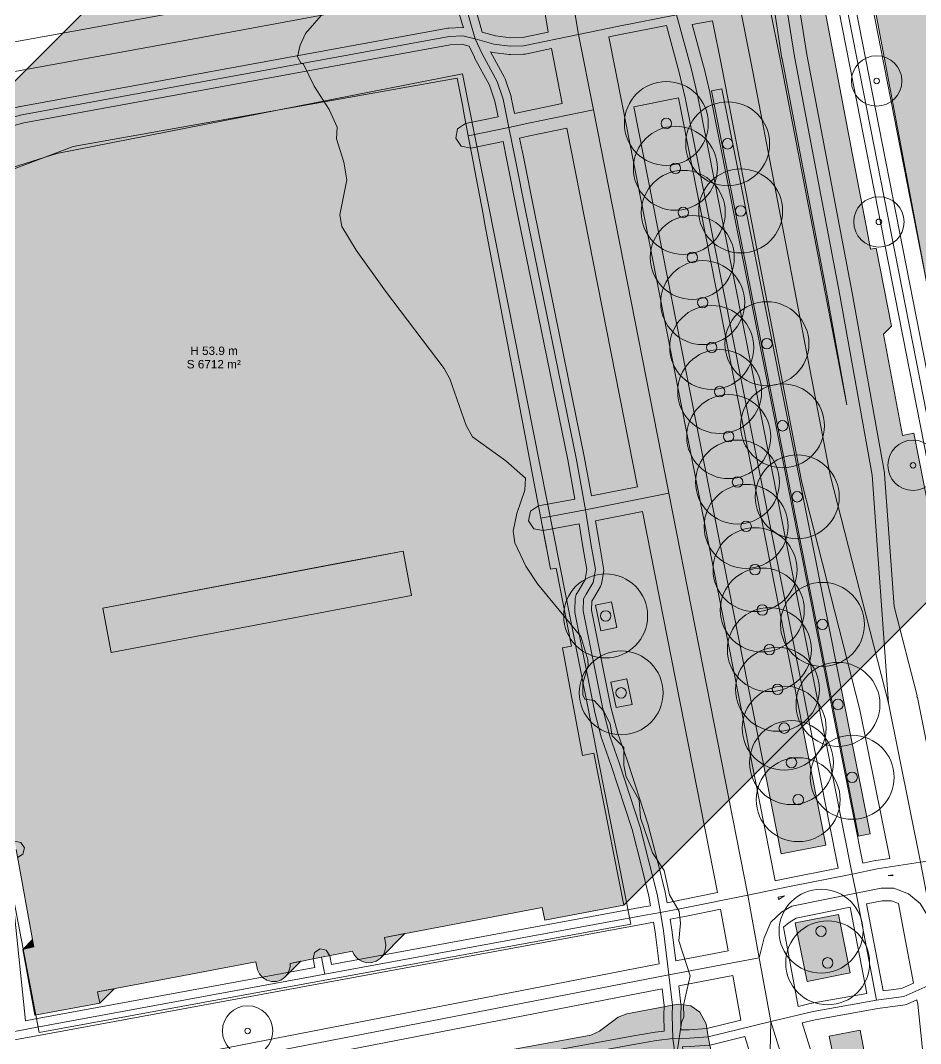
# Model space of a CAD drawing. Header units: metres. Extents: x -8 to 1190, y -11 to 1223.
# Drawn here: x 682.1 to 789.3, y 175.6 to 297.5 of the extents above; entities that cross this region are included whole.
import ezdxf

# ---------------------------------------------------------------- set-up
doc = ezdxf.new("R2010")
doc.units = ezdxf.units.M
doc.header["$MEASUREMENT"] = 0
for name, color, linetype, lineweight, true_color in [('TPX_BUILDING_AREAS_TEXT', 7, 'CONTINUOUS', 0, 0x000000), ('TPX_BUILDING_HEIGHTS_TEXT', 7, 'CONTINUOUS', 0, 0x000000), ('TPX_BUILDINGS', 7, 'CONTINUOUS', 0, 0x000000), ('TPX_BUILDINGS_HATCH', 7, 'CONTINUOUS', 0, 0xf0f0f0), ('TPX_BUILDINGS_SHADOWS_HATCH', 7, 'CONTINUOUS', 0, 0x000000), ('TPX_BUILDINGS_SHADOWS_OUTLINES', 7, 'CONTINUOUS', 0, 0x000000), ('TPX_CADASTRES', 7, 'CONTINUOUS', 0, 0x646464), ('TPX_CONTOUR_LINES_5M', 7, 'CONTINUOUS', 0, 0x969696), ('TPX_ROADS_AXES', 7, 'CONTINUOUS', 0, 0x323232), ('TPX_ROADS_CONTOURS', 7, 'CONTINUOUS', 0, 0x646464), ('TPX_VEGETATION_GREEN_SPACES', 7, 'CONTINUOUS', 0, 0x58ba48), ('TPX_VEGETATION_GREEN_SPACES_HATCH', 7, 'CONTINUOUS', 0, 0x58ba48), ('TPX_VEGETATION_TREES_INDIVIDUAL', 7, 'CONTINUOUS', 0, 0x136734)]:
    doc.layers.add(name, color=color, linetype=linetype, lineweight=lineweight, true_color=true_color)
doc.styles.add('TPX_TEXTE', font='arial.ttf')

# ---------------------------------------------------------------- blocks, each defined once
blk = doc.blocks.new('TREETR003_CR030')
at = {"layer": 'TPX_VEGETATION_TREES_INDIVIDUAL'}
for radius in [3, 0.3333333333333333]:
    blk.add_circle((0, 0, 0.0361), radius, dxfattribs=at)
blk = doc.blocks.new('TREETR006_CR050')
at = {"layer": 'TPX_VEGETATION_TREES_INDIVIDUAL'}
for radius in [5, 0.625]:
    blk.add_circle((0, 0, 0.0361), radius, dxfattribs=at)

msp = doc.modelspace()

# ---------------------------------------------------------------- hatches: boundary and pattern name
at = {"layer": 'TPX_BUILDINGS_HATCH'}
msp.add_hatch(color=256, dxfattribs=at).paths.add_polyline_path([(813.6813210956752, 304.1458897269331), (783.9263677112758, 298.58941027289256), (795.2579221241176, 238.35148092871532), (797.3013038150966, 238.74136397009715), (798.7905444614589, 230.78431936865672), (827.2415999881923, 236.10230204230174), (821.4219359867275, 267.0192637122236), (814.6766747944057, 302.91922136908397), (813.9348821155727, 302.7787851965986), (813.6813210956752, 304.1458897269331)])
h = msp.add_hatch(color=256, dxfattribs=at)
h.paths.add_polyline_path([(673.1102675907314, 276.6999201453291), (666.3559188358486, 275.2565731680952), (668.6238307468593, 263.5591969168745), (675.5273799411952, 228.00729700690135), (677.022623013705, 220.31634279852733), (676.2099847309291, 220.14770647650585), (678.0193891040981, 210.3214449561201), (679.3836574070156, 210.59716269141063), (681.5386104099452, 198.75806948309764), (683.655887555331, 187.15174147253856), (682.3345250599086, 186.84011313086376), (683.7575940601528, 179.01706358557567), (691.5040187351406, 180.452722994145), (691.2500390522182, 181.78520628577098), (700.6762704364955, 183.5825190222822), (710.0969132892787, 185.3670181906782), (710.3098544590175, 184.4276108420454), (710.5418633930385, 183.91847082739696), (710.8996800892055, 183.49653860693797), (711.4077729694545, 183.1675839102827), (711.9803237430751, 183.00342508917674), (712.5769919864833, 183.02907129889354), (713.0724153034389, 183.19194265967235), (713.5017909519374, 183.48883101111278), (713.848360966891, 183.88126417761669), (714.0795001499355, 184.361546961125), (714.1659478656948, 184.76167532568797), (714.1712741367519, 185.17719408636913), (717.9240874759853, 185.9126724875532), (721.6223754398525, 186.62378641730174), (721.7857665531337, 186.25956579810008), (722.0148534290493, 185.94536062842235), (722.3362340442836, 185.64141604071483), (722.7048701755702, 185.42916628485546), (723.3044614307582, 185.25987860327587), (723.9118575565517, 185.27654883032665), (724.445492696017, 185.45994040137157), (724.913079213351, 185.7773489630781), (725.2102660648525, 186.12361380225047), (725.4186181537807, 186.5179714835249), (725.5437211506069, 186.97324606543407), (725.5632323734462, 187.43813940649852), (725.4056109897792, 188.25250574713573), (744.2009629718959, 191.83375879889354), (744.5016717426479, 190.33968683844432), (753.9192952625453, 192.10051294928417), (750.3700751774013, 210.21597429877147), (749.0195483677089, 209.95499273901805), (746.6137799732387, 222.7475809729658), (747.7007245533168, 222.95790526038036), (745.8652514927089, 232.23718020087108), (745.1942910663784, 232.1249642050825), (744.785245846957, 234.2609095252119), (744.6785964481533, 234.82262941962108), (744.038700055331, 238.19294687872753), (743.2107715122402, 242.5430664694868), (742.1746844761074, 247.99482390051708), (737.3501901142299, 273.41583582526073), (737.1677417270839, 274.4084629691206), (736.1466359607875, 279.76018664008006), (736.014719914645, 280.46554228430614), (735.384662579745, 283.75762793188915), (734.8450326435268, 286.70280691748485), (734.7409533970058, 287.2536253607832), (734.0873136036098, 290.6091932929121), (688.3255576603115, 282.463184801396), (673.1102675907314, 276.6999201453291)])
h.paths.add_polyline_path([(691.8523044101894, 227.49610277777538), (727.6273650638759, 234.28786512976512), (728.6437596790493, 228.99256559973583), (692.8579473011196, 222.20977636938915), (691.8523044101894, 227.49610277777538)], flags=16)
at = {"layer": 'TPX_BUILDINGS_SHADOWS_HATCH'}
for points in [[(704.4689740650356, 313.36962935095653), (666.3559331409633, 275.25658747320995), (673.1102647297084, 276.69993063574657), (688.3255538456142, 282.46319529181346), (734.0873116962612, 290.60920282965526), (734.740962933749, 287.2536272681318), (734.8450412265956, 286.7028088248335), (735.3846721164882, 283.7576298392378), (736.0147294513881, 280.46554419165477), (736.1466454975307, 279.7601885474287), (737.1677512638271, 274.40846583014354), (737.3501986972988, 273.41583773260936), (742.1746940128505, 247.99482676154003), (743.210780095309, 242.54306933050975), (744.0387095920742, 238.19294878607616), (744.7852553837001, 234.26091143256053), (745.1942977420986, 232.12497660284862), (745.8652495853603, 232.23718973761424), (747.7007321827114, 222.95791479712352), (746.6137914173305, 222.74757334357128), (749.0195559971035, 209.95500513678417), (750.3700723163784, 210.21598478918895), (753.9193019382656, 192.10052248602733), (792.032349538058, 230.2135691321455), (788.4831304065883, 248.3290304816328), (787.1326035968959, 248.06804892187938), (784.8655957691371, 260.122777429875), (785.8137797825038, 261.0709614432417), (783.9783067218959, 270.3502354300581), (783.307345341891, 270.23802038794383), (782.898301076144, 272.37396570807323), (782.151755284518, 276.30600210791454), (781.3238257877529, 280.65612265234813), (780.2877397052944, 286.1078800833784), (775.4632443897426, 311.52889200812206), (775.2807969562709, 312.5215191519819), (774.2596911899745, 317.8732428229414), (774.127775143832, 318.57859846716747), (773.4977178089321, 321.8706841147505), (772.9580869190395, 324.8158631003462), (772.8540086261928, 325.3666815436445), (772.2003688327968, 328.7222485220991), (726.4386128894985, 320.5762409842573), (711.2233228199184, 314.8129763281904), (704.4689740650356, 313.36962935095653)], [(720.3741149418056, 232.9108519232832), (691.8523158542812, 227.49609514838085), (692.8579549305141, 222.20978781348094), (728.6437472812831, 228.99257418280467), (727.6273564808071, 234.28785368567333), (720.3741149418056, 232.9108519232832)], [(683.5000962726772, 188.00568720465526), (682.3345374576747, 186.8401274359785), (683.6558751575649, 187.1517500556074), (683.5000962726772, 188.00568720465526)], [(725.2102727405727, 186.12360712653026), (724.9131679050624, 185.77743765478954), (727.8549146167934, 188.7191843665205), (725.405622433871, 188.2524981177412), (725.5632419101894, 187.43814226752147), (725.54373068735, 186.97324606543407), (725.4186267368495, 186.51796862250194), (725.2102727405727, 186.12360712653026)], [(713.8483676426113, 183.8812584555708), (713.5019053928554, 183.48894735937938), (715.4384927265346, 185.42553469305858), (714.171283673495, 185.1771864569746), (714.1659574024379, 184.76167532568797), (714.0795096866786, 184.36154505377635), (713.8483676426113, 183.8812584555708)], [(693.2102460376918, 182.1589512503706), (691.25005049631, 181.78519865637645), (691.5040273182094, 180.45273253088817), (693.2102460376918, 182.1589512503706)]]:
    msp.add_hatch(color=256, dxfattribs=at).paths.add_polyline_path(points)
at = {"layer": 'TPX_VEGETATION_GREEN_SPACES_HATCH'}
for points in [[(765.6225776188076, 289.3472656882368), (764.3806695453823, 289.1003880179487), (781.8763246051967, 200.31670042639598), (783.2650651447475, 200.5982079184614), (765.6225776188076, 289.3472656882368)], [(760.4475755207241, 288.2533125556074), (755.1378154270351, 287.2196383154951), (772.6684722416103, 198.2140631354414), (777.9920348636806, 199.26249739294872), (760.4475755207241, 288.2533125556074)], [(752.4469727985561, 228.24294516211376), (750.5499629490077, 227.85307451849803), (751.1831254474819, 224.80337378149852), (753.0801362507045, 225.19324442511424), (752.4469727985561, 228.24294516211376)], [(754.2812118045986, 219.07845255499706), (752.3841990940273, 218.68858095770702), (753.0173625461757, 215.6388802207075), (754.914375256747, 216.02875086432323), (754.2812118045986, 219.07845255499706)], [(779.4884261600673, 191.01945635443553), (774.341286610812, 189.98961779242381), (775.7480496875942, 183.00274988776073), (780.8926228992641, 184.0434908545576), (779.4884261600673, 191.01945635443553)], [(632.283066701144, 147.7755181393586), (632.1030530445278, 146.42123671388254), (632.5457667820156, 144.79955168580636), (644.5056142322719, 120.11768408631906), (652.8164433948696, 103.42435332154855), (672.6837758533657, 63.13928290223703), (684.5753249637783, 39.03968592500314), (685.1615018360317, 37.61293574189767), (685.3207978717983, 36.71841307496652), (685.164902638644, 35.55393381929025), (685.0459813587368, 34.524755199905485), (685.2553615085781, 33.308332165237516), (686.1684102527797, 31.371798237320036), (687.5747384540737, 28.58498450135812), (689.3361234180629, 24.949815472122282), (690.4872779361904, 21.71157427644357), (691.3126067630947, 18.431015690322965), (691.8650845997036, 13.53262492036447), (691.4491300098598, 8.578453739639372), (691.0215882770717, 4.622684200759977), (690.8750857822597, 3.345347126480192), (690.9607810489833, 1.9961897931061685), (691.4072455875576, 1.088840206619352), (692.1887940876186, -2.7799978852272034e-07), (748.8889808170497, -2.7799978852272034e-07), (743.9227685444057, 25.073328693863004), (743.7574357502162, 25.920398434158415), (742.0488881580532, 34.73480292176828), (741.8398503772914, 35.767189701553434), (741.646682690829, 36.768797596450895), (738.9841660968959, 50.2488190731965), (736.344343136996, 63.59610434388742), (736.1306075565517, 64.68492003297433), (735.9117307178676, 65.7955367169343), (734.1932467930019, 74.46950789308175), (733.9820813648403, 75.54742213105783), (721.0613898746669, 140.9571063122712), (765.8447474949062, 149.89650507783517), (765.4935044758022, 151.6778504452668), (762.9212359897792, 164.59227724885568), (762.9843739978969, 165.71187086915597), (764.8585805408657, 171.09053583955392), (764.8422793857753, 172.14536448335275), (763.9701070301235, 176.42751570558175), (763.7350911609828, 177.97160406922922), (762.9913539402187, 179.37269564485177), (761.8974980823696, 180.1043402752839), (760.4990968219936, 180.33838816499338), (759.7439937107265, 180.21783514833078), (754.2959422580898, 179.18608542298898), (753.2604112140834, 178.7577416501008), (751.0409240238369, 177.10656519746408), (749.9937772266567, 176.61794539308175), (683.8806209079921, 164.51237746095285), (682.0982322208583, 164.1840807995759), (669.5077619068325, 161.89371462678537), (667.3287143222988, 161.49489088868722), (666.8994302265346, 161.41666479920968), (660.3482655994594, 159.5494658551179), (635.5515393726528, 151.11244555329904), (634.1281985752285, 150.24744292115793), (633.0601939670742, 149.19006605958566), (632.283066701144, 147.7755181393586)], [(782.0818242542446, 177.2124418891035), (778.3728026859462, 176.51027723914012), (779.4004821293056, 171.45928904181346), (781.2743577472866, 161.57917925482616), (783.3909749500453, 151.1809534705244), (786.0639819614589, 137.87601896887645), (798.661409329623, 73.21859308844432), (799.8501824848354, 68.47026392584667), (801.4590186588466, 63.291670290287584), (802.976799916476, 57.98803469305858), (805.0298957340419, 51.72896525030956), (806.7441300861537, 45.04475447302684), (808.8072223179042, 37.02742048865184), (815.9633340351284, 0.00453707342967391), (817.3220529071987, 0.26745459204539657), (809.9014625065029, 37.17042395239696), (805.3505811206996, 58.985169855412096), (789.729223202914, 138.54484316473827), (787.0408753864467, 152.13384291296825), (784.9302825443447, 162.5795187628828), (783.0117167942226, 172.3570303595625), (782.0818242542446, 177.2124418891035)]]:
    msp.add_hatch(color=256, dxfattribs=at).paths.add_polyline_path(points)

# ---------------------------------------------------------------- linework, layer by layer
at = {"layer": 'TPX_BUILDINGS', "elevation": 0.042100000000000005}
for points in [[(813.6813210956752, 304.1458897269331), (783.9263677112758, 298.58941027289256), (795.2579221241176, 238.35148092871532), (797.3013038150966, 238.74136397009715), (798.7905444614589, 230.78431936865672), (827.2415999881923, 236.10230204230174), (821.4219359867275, 267.0192637122236), (814.6766747944057, 302.91922136908397), (813.9348821155727, 302.7787851965986)], [(691.8523044101894, 227.49610277777538), (727.6273650638759, 234.28786512976512), (728.6437596790493, 228.99256559973583), (692.8579473011196, 222.20977636938915)]]:
    msp.add_lwpolyline(points, close=True, dxfattribs=at)
msp.add_lwpolyline([(681.5386104099452, 198.75806948309764), (683.655887555331, 187.15174147253856), (682.3345250599086, 186.84011313086376), (683.7575940601528, 179.01706358557567), (691.5040187351406, 180.452722994145), (691.2500390522182, 181.78520628577098), (700.6762704364955, 183.5825190222822), (710.0969132892787, 185.3670181906782), (710.3098544590175, 184.4276108420454), (710.5418633930385, 183.91847082739696), (710.8996800892055, 183.49653860693797), (711.4077729694545, 183.1675839102827), (711.9803237430751, 183.00342508917674), (712.5769919864833, 183.02907129889354), (713.0724153034389, 183.19194265967235), (713.5017909519374, 183.48883101111278), (713.848360966891, 183.88126417761669), (714.0795001499355, 184.361546961125), (714.1659478656948, 184.76167532568797), (714.1712741367519, 185.17719408636913), (717.9240874759853, 185.9126724875532), (721.6223754398525, 186.62378641730174), (721.7857665531337, 186.25956579810008), (722.0148534290493, 185.94536062842235), (722.3362340442836, 185.64141604071483), (722.7048701755702, 185.42916628485546), (723.3044614307582, 185.25987860327587), (723.9118575565517, 185.27654883032665), (724.445492696017, 185.45994040137157), (724.913079213351, 185.7773489630781), (725.2102660648525, 186.12361380225047), (725.4186181537807, 186.5179714835249), (725.5437211506069, 186.97324606543407), (725.5632323734462, 187.43813940649852), (725.4056109897792, 188.25250574713573), (744.2009629718959, 191.83375879889354), (744.5016717426479, 190.33968683844432), (753.9192952625453, 192.10051294928417), (750.3700751774013, 210.21597429877147), (749.0195483677089, 209.95499273901805), (746.6137799732387, 222.7475809729658), (747.7007245533168, 222.95790526038036), (745.8652514927089, 232.23718020087108), (745.1942910663784, 232.1249642050825), (744.785245846957, 234.2609095252119), (744.6785964481533, 234.82262941962108), (744.038700055331, 238.19294687872753), (743.2107715122402, 242.5430664694868), (742.1746844761074, 247.99482390051708), (737.3501901142299, 273.41583582526073), (737.1677417270839, 274.4084629691206), (736.1466359607875, 279.76018664008006), (736.014719914645, 280.46554228430614), (735.384662579745, 283.75762793188915), (734.8450326435268, 286.70280691748485), (734.7409533970058, 287.2536253607832), (734.0873136036098, 290.6091932929121), (688.3255576603115, 282.463184801396), (673.1102675907314, 276.6999201453291)], dxfattribs=at)
at = {"layer": 'TPX_BUILDINGS_SHADOWS_OUTLINES', "elevation": 0.0391}
for points in [[(704.4689740650356, 313.36962935095653), (666.3559331409633, 275.25658747320995)], [(673.1102647297084, 276.69993063574657), (688.3255538456142, 282.46319529181346), (734.0873116962612, 290.60920282965526), (734.740962933749, 287.2536272681318), (734.8450412265956, 286.7028088248335), (735.3846721164882, 283.7576298392378), (736.0147294513881, 280.46554419165477), (736.1466454975307, 279.7601885474287), (737.1677512638271, 274.40846583014354), (737.3501986972988, 273.41583773260936), (742.1746940128505, 247.99482676154003), (743.210780095309, 242.54306933050975), (744.0387095920742, 238.19294878607616), (744.7852553837001, 234.26091143256053), (745.1942977420986, 232.12497660284862), (745.8652495853603, 232.23718973761424), (747.7007321827114, 222.95791479712352), (746.6137914173305, 222.74757334357128), (749.0195559971035, 209.95500513678417), (750.3700723163784, 210.21598478918895), (753.9193019382656, 192.10052248602733), (792.032349538058, 230.2135691321455), (788.4831304065883, 248.3290304816328), (787.1326035968959, 248.06804892187938), (784.8655957691371, 260.122777429875), (785.8137797825038, 261.0709614432417), (783.9783067218959, 270.3502354300581), (783.307345341891, 270.23802038794383), (782.898301076144, 272.37396570807323), (782.151755284518, 276.30600210791454), (781.3238257877529, 280.65612265234813), (780.2877397052944, 286.1078800833784), (775.4632443897426, 311.52889200812206)]]:
    msp.add_lwpolyline(points, dxfattribs=at)
for points in [[(720.3741149418056, 232.9108519232832), (691.8523158542812, 227.49609514838085), (692.8579549305141, 222.20978781348094), (728.6437472812831, 228.99257418280467), (727.6273564808071, 234.28785368567333)], [(683.5000962726772, 188.00568720465526), (682.3345374576747, 186.8401274359785), (683.6558751575649, 187.1517500556074)], [(725.2102727405727, 186.12360712653026), (724.9131679050624, 185.77743765478954), (727.8549146167934, 188.7191843665205), (725.405622433871, 188.2524981177412), (725.5632419101894, 187.43814226752147), (725.54373068735, 186.97324606543407), (725.4186267368495, 186.51796862250194)], [(713.8483676426113, 183.8812584555708), (713.5019053928554, 183.48894735937938), (715.4384927265346, 185.42553469305858), (714.171283673495, 185.1771864569746), (714.1659574024379, 184.76167532568797), (714.0795096866786, 184.36154505377635)], [(693.2102460376918, 182.1589512503706), (691.25005049631, 181.78519865637645), (691.5040273182094, 180.45273253088817)]]:
    msp.add_lwpolyline(points, close=True, dxfattribs=at)
at = {"layer": 'TPX_CADASTRES', "elevation": 0.024099999999999996}
for points in [[(884.7075747959316, 318.62793108588085), (783.4046163074672, 300.02800318365917), (802.8966922275722, 200.51565119391307), (803.8210048191249, 200.68938299780712), (797.8484916202724, 231.1696772254072), (828.3168439380825, 236.89429995184764), (834.2893495075405, 206.41400572424755), (903.6764306537807, 219.45103212958202)], [(686.4027328006923, 281.65814634924755), (665.4522313587368, 275.0342592871748), (684.2865218631923, 176.9637674964033), (754.7577161304653, 189.86727091437206), (734.7168588154018, 291.14289328223094)]]:
    msp.add_lwpolyline(points, close=True, dxfattribs=at)
at = {"layer": 'TPX_CONTOUR_LINES_5M', "elevation": 0.04810000000000001}
msp.add_lwpolyline([(760.2874916682485, 174.632327738218), (760.791185567854, 178.1180029422976), (761.0718880749773, 178.8151379832998), (761.0442569882143, 180.2094080648385), (761.8423634334467, 183.69508326938376), (760.4805328696966, 187.87789351446554), (760.6612964698579, 189.96929863700643), (760.5312503695022, 191.3635687190108), (759.3518990131561, 193.3600699440576), (758.7442443876062, 196.24351400509477), (757.3457294162363, 198.33491912763566), (755.9151500242297, 202.51772937271744), (755.7576586671639, 204.60913449525833), (754.2175245280378, 207.3976746588014), (753.9374011692125, 208.79194474080577), (753.9406581099611, 210.88334986334667), (752.5404308279976, 212.27761994488537), (752.3147531824652, 213.67189002688974), (751.5292893103324, 215.2094949069433), (750.4117736383341, 216.48129736585543), (749.2942579665687, 216.64385734684765), (749.0450348793529, 217.15756523096934), (749.0477017723024, 218.5518353129737), (749.6709605187643, 220.6432404355146), (749.6445736763999, 221.34037547651678), (748.787974819541, 224.1289156395942), (743.6422221206594, 230.40313100768253), (742.2755288942717, 232.49453613022342), (740.953709669644, 235.2830762937665), (740.7333185574971, 236.6773463753052), (741.1826774147339, 238.76875149831176), (742.1376995199826, 241.55729166138917), (742.2269019538071, 242.95156174339354), (739.8625061355997, 245.04296686593443), (735.8840699044522, 247.90141152916476), (735.1646485782694, 249.2257771110162), (733.1882578663062, 254.80285743810236), (732.5315228889231, 256.0265671685338), (725.5484606465325, 265.2598830512725), (722.0449820007198, 270.13982833735645), (720.3230112288147, 272.9283685008995), (720.0873550230172, 274.32263858243823), (720.9244398036972, 278.50544882752), (720.5758900155779, 280.59685395052657), (719.7072234423831, 283.385394113604), (719.7840328752063, 284.77966419560835), (718.8453655678313, 286.87106931814924), (717.0267870929092, 289.6596094816923), (715.7687878115103, 292.2745556938462), (715.4379306361079, 292.4481496452354), (715.0443755507004, 293.1452846857719), (715.3824635175988, 294.5395547677763), (716.016682943562, 295.933824849315), (718.4223319932353, 298.72236501285806)], dxfattribs=at)
at = {"layer": 'TPX_ROADS_AXES', "elevation": 0.030099999999999995}
for points in [[(751.819760274142, 450.63487192755565), (757.9160460941494, 418.2527260459028), (763.4192103855312, 390.35662218695506), (772.5013274662197, 342.21171709662303), (773.2427577488124, 338.3014893210493), (773.6912688724697, 336.0712875998579), (775.4103974811733, 326.59196612006053), (776.6104440204799, 319.97061201697215), (776.9676389209926, 318.01806303625926), (777.1124143116176, 317.25820395117626), (777.9908170215786, 312.40215918188915), (779.0739259235561, 306.38612696295604), (779.9439057819545, 301.93085142737255), (800.0709714405239, 199.32609697943553)], [(781.5915030948818, 193.52925058966503), (781.1408729068935, 195.80498358374462), (762.6991099826992, 288.6002239859663), (761.9899577610195, 291.64350935583934), (760.2138366214931, 298.15200945502147), (759.3967866413295, 300.8131203330122), (758.7291249744594, 303.49795672064647), (757.7783030979335, 308.6246037161909), (755.1759328357875, 322.57908484106883), (754.4229878894985, 326.6476988471113)], [(785.4731053821743, 216.17055269842967), (783.4981421940029, 243.34533449774608), (779.6471414081752, 264.7842774069868), (774.248118352145, 293.1882719672285), (773.0862044803798, 300.67016264563426), (771.2224015705287, 311.12800642615184)], [(785.4731053821743, 216.17055269842967), (778.5158566944301, 243.3324885047041), (769.0934228412807, 292.4097990668379), (767.6485194675624, 299.59479853278026), (765.714330624789, 310.05905577307567)], [(649.3516072742641, 288.94449946051463), (658.6133393757045, 290.81806990271434), (698.2368783466518, 298.0110668814741), (728.52712912485, 303.6704544699751), (733.5638141147792, 304.54765078192577), (746.7158803455532, 306.68294378882274)], [(746.7158803455532, 306.68294378882274), (748.5284041874111, 295.8217596686445), (750.2970532886684, 286.82591768866405), (759.2833766452968, 241.1669916785322), (768.7078990451992, 193.32144590979442), (770.0650939457119, 185.85108801489696)], [(758.6646794788539, 189.06556364661083), (758.2912759296596, 191.23292967444286), (757.8826741687953, 193.40350195532665), (756.9549083225429, 197.15471216803417), (755.8706674091518, 201.38684698706493), (753.380349110812, 209.06175753241405), (752.2557582370937, 212.26022478705272), (751.4187736026943, 215.48049399023876), (749.0855102054775, 227.16246649390087), (749.1337537281215, 228.60075136786327), (749.4580687992275, 229.16054674750194), (750.2810897342861, 230.5629229224287), (750.5418462269008, 232.08585020666942), (750.0283689014614, 234.95664736395702), (749.3562068454921, 239.1939100897871), (748.2341250889003, 245.33883902197704), (742.2505425922573, 274.6521277106367), (740.982620190829, 281.05034109717235), (740.246707867831, 284.75473829871044), (739.5471410267055, 288.12248942023143), (738.8418912403286, 290.20008131628856), (737.0357093326747, 293.51396986609325), (736.2346200458705, 295.3042902625166), (735.64311690256, 297.37418696051463), (733.5638141147792, 304.54765078192577)], [(760.2138366214931, 298.15200945502147), (753.3226193897426, 296.81438967352733), (748.5284041874111, 295.8217596686445), (741.9702691547573, 294.4591412222944), (740.3949250690639, 294.4213099158369), (738.4329499714077, 294.67203280096874), (736.2346200458705, 295.3042902625166), (734.740134190768, 295.65376326208934), (733.1373061649501, 295.586436716374), (682.2374581806362, 286.26317259436473), (678.9980144016445, 285.39561316138133)], [(750.2970532886684, 286.82591768866405), (742.586723279208, 285.23758551245555), (740.246707867831, 284.75473829871044), (735.384662579745, 283.75762793188915)], [(744.038700055331, 238.19294687872753), (745.5360393039882, 238.48855444556102), (749.3562068454921, 239.1939100897871), (759.2833766452968, 241.1669916785322)], [(925.3294572345912, 222.19559332495555), (915.3844308368862, 220.73592707281932), (907.133390378207, 219.68733736639842), (904.8200387470424, 219.3833460486494), (800.0709714405239, 199.32609697943553), (796.6863584034145, 198.34370657568797), (789.2611560337245, 197.22535368567333), (784.0982417576015, 196.44494768744335), (781.1408729068935, 195.80498358374462), (773.4588231556118, 194.3153710043989), (768.7078990451992, 193.32144590979442), (761.0086478702724, 191.75874468451366), (758.2912759296596, 191.23292967444286), (756.4874371998012, 190.9225706732832), (718.299255322665, 183.8838114417158), (684.0372809879482, 177.57556959753856), (681.7848290912807, 177.1594290412031), (679.7143926136196, 176.77470728522167), (676.2225856296718, 176.10080286627635), (674.2912539951503, 175.7834105170332), (673.6580571644008, 175.65709349280223)], [(790.6536578647792, 189.97045275336131), (789.2611560337245, 197.22535368567333), (785.4731053821743, 216.17055269842967)], [(790.6536578647792, 189.97045275336131), (789.2282304279506, 192.32697626715526), (787.8551024906337, 193.47605845099315), (786.0988807193935, 194.13202997809276), (784.5673140995204, 194.12753435736522), (781.5915030948818, 193.52925058966503)], [(781.5915030948818, 193.52925058966503), (773.9330348484218, 191.97615572577342), (772.7261266224086, 191.28875013953075), (771.4207152836025, 190.10631224280223), (770.659302663058, 188.22365137701854), (770.0650939457119, 185.85108801489696)], [(784.0303830616176, 180.778988329228), (781.5915030948818, 193.52925058966503)], [(758.6646794788539, 189.06556417280808), (759.3076591007411, 183.82028104597703), (759.7439937107265, 180.21783544356003), (759.700981091708, 178.97640897566453), (759.7607945911586, 176.24026777083054), (760.1644229404628, 173.47014238173142), (760.5477456562221, 170.38453103834763), (763.1674251072109, 155.88176919752732), (764.0102443210781, 151.21295263106003), (764.9021844379604, 146.99300004774705), (781.9765691272914, 57.73014642531052), (793.3968877308071, 1.7229467630386353e-08)], [(770.0650939457119, 185.85108801489696), (759.3076591007411, 183.82028051977977), (686.4759253971279, 169.68133398657665), (681.2536820881069, 168.71439787512645), (673.432948064059, 167.19218298560008)], [(717.9240874759853, 185.9126724875532), (718.1956233493984, 184.46925684576854)], [(770.0650939457119, 185.85108801489696), (771.4475535862148, 178.2370934165083)], [(718.1956233493984, 184.46925684576854), (718.299255322665, 183.8838114417158)], [(633.8043536148034, 147.8235868071206), (636.2499350509606, 149.136796340812), (638.8593462905847, 150.1204103087075), (659.813783546444, 157.39813552843407), (665.1049326858483, 158.8761190031655), (667.8129195175134, 159.51475845323876), (669.8940886459313, 159.89050041185692), (682.4940508804284, 162.2866700743325), (684.3060511550866, 162.59893547045067), (707.6522025070153, 166.78153930651024), (755.0730761489831, 175.52592979418114), (757.8140353164636, 175.98826156603172), (759.7607935867272, 176.24026809679344), (761.7508143386804, 176.27233253465965), (763.9701079330407, 176.4275163267739), (771.4475535354577, 178.23709426866844), (776.4994830093347, 179.4516042326577), (784.0303839645348, 180.77898918138817), (787.291587730404, 181.22594390856102), (791.920623680111, 183.28432594286278)], [(771.4475535862148, 178.23709329171106), (771.2249307148159, 169.32395585579798)], [(771.4475535862148, 178.23709372291341), (775.3717059604824, 165.68753699073568), (778.4232882969081, 153.36946181068197), (802.1926908008754, 37.837894237134606), (809.5624694339931, -2.0256265997886658e-07)]]:
    msp.add_lwpolyline(points, dxfattribs=at)
at = {"layer": 'TPX_ROADS_CONTOURS', "elevation": 0.027099999999999996}
for points in [[(781.1213346165605, 301.1234987480566), (883.5714040440507, 319.2353752357885), (893.8806729954667, 269.3667982323095), (903.6431871098466, 220.1761701805517), (800.8606439274736, 200.49546987842768)], [(735.5397821110673, 301.32262880634516), (743.8372035664506, 302.66975004505366), (744.934182707686, 296.0963257057592), (741.8556152028032, 295.4566763145849), (740.4465957325883, 295.4228389961645), (738.6357150715776, 295.6542537910864), (737.0438066166826, 296.1120994789526), (736.6035819691606, 297.6525877220556)], [(657.6645293873735, 280.3561142189428), (657.6884532612748, 280.6672590477392), (658.0622888249345, 282.55238230060786), (658.9669976872392, 287.31871588062495), (659.2729659718461, 287.38061125110835), (698.8620277089067, 294.56735021900386), (729.1488204640336, 300.2260444862768), (733.5529809636064, 300.99307806324214), (734.6821246785112, 297.0976045830175), (734.8122802418657, 296.64213926624507), (734.6981654805131, 296.6528824074194), (733.0953384083696, 296.58555490802974), (732.9571347874589, 296.57007105182856), (682.057286803145, 287.2468078834936), (681.9787631672807, 287.229131530039), (678.7200151127763, 286.3561943275854), (663.2571368855424, 281.8811357719824), (658.5723214787431, 280.5702064735815)], [(774.7138724965043, 299.96384603809565), (776.9076686543413, 300.38419706653804), (779.1512084645219, 300.77689726185054), (798.9135556858964, 200.03142721485347), (796.4715686482377, 199.32263452839106), (792.5297952336259, 198.72894174885005), (788.9051719349809, 216.8567875130102), (788.8494916600175, 216.93993933033198), (788.8636499089189, 217.03900606464595), (786.1415982884355, 227.66622240375727), (784.9941964787431, 243.45406229328364), (784.9745135945268, 243.61052973102778), (781.1235118550248, 265.0494726402685), (775.7264638585038, 293.44348985981196)], [(771.3777700108476, 298.80324823688716), (771.8438363713212, 298.8954179985449), (772.7658849400468, 292.95808584522456), (772.7745032948442, 292.9081676704809), (778.172108237166, 264.5116298897192), (780.4752822560258, 251.68961031269282), (772.5306459111162, 293.0697172386572)], [(762.0867190998979, 296.9865959389135), (764.5086122197099, 297.45574838947505), (765.6590924900956, 291.73480779957026), (775.0786328953691, 242.67257006000727), (775.1253133458085, 242.46403581928462), (782.0593686741777, 215.39264471363276), (785.6003022831865, 197.68335325550288), (783.9487834614702, 197.4337156517431), (783.886741225142, 197.42232496570796), (782.4121966999955, 197.10323984455317), (764.1703382176347, 288.89260942768306), (764.1599727314897, 288.9406364662573), (763.45082050981, 291.9839218361303), (763.4370427769609, 292.03840811084956)], [(752.1488090199418, 295.55014498066157), (753.5192781132646, 295.8338974220678), (759.0012050312944, 296.8979671699926), (760.5354743641801, 291.2757223350927), (761.2326722783037, 288.28373987507075), (779.4733586949296, 196.5002668602392), (773.2684608143754, 195.29708463978022), (771.9406905812211, 195.01941759418696), (762.7174440068193, 241.84314329456538), (762.7174468678422, 241.84312898945063), (762.7174440068193, 241.843145201914), (762.7174373310991, 241.8431795341894), (762.7174287480302, 241.84322244953364), (762.7174258870073, 241.84323484729975), (762.7174230259843, 241.84325201343745), (762.7174239796586, 241.8432434303686), (762.7174211186357, 241.8432605965063), (762.7174173039384, 241.84327966999263), (753.7312255543657, 287.501538108103)], [(738.0506044072099, 293.74146158527583), (738.3061900776811, 293.6800993187353), (740.268164221663, 293.42937643360347), (740.4189325016923, 293.42159826587886), (741.99427754106, 293.4594295723364), (742.1736999196, 293.48005182575434), (745.2943187397905, 294.1284387810156), (746.5795102757402, 287.5915973884985), (740.9210010212846, 286.42547495197505), (740.5262399357744, 288.3258732063696), (740.4940705937333, 288.44393045734614), (739.7888208073564, 290.52152235340327), (739.719941679854, 290.67864878010005)], [(741.5183864277788, 283.4855411751196), (742.889619414229, 283.7684849007055), (747.1585746449418, 284.64789182972163), (755.5608535450883, 241.9564607841894), (750.0676589650102, 240.86465627979487), (749.2139211338945, 245.5388401253149), (743.2308965367265, 274.8493936760351), (741.9635444325395, 281.24472887348384)], [(762.7174106282182, 241.84331209491938), (762.7174173039384, 241.84327966999263), (762.7174182576127, 241.84327394794673)], [(762.7174239796586, 241.8432434303686), (762.7174258870073, 241.84323484729975), (762.7174258870073, 241.84323293995112)], [(762.7174258870073, 241.84323293995112), (762.7174287480302, 241.84322244953364), (762.7174306553788, 241.84321005176753)], [(762.7174306553788, 241.84321005176753), (762.7174325627275, 241.8432033760473), (762.7174440068193, 241.843145201914), (762.7174440068193, 241.84314329456538)], [(750.0888314885087, 227.24472505878657), (750.1247821492143, 228.316515753977), (750.3219094914384, 228.65677435230464), (751.1435361546464, 230.0567739708349), (751.2667461079545, 230.3941581947729), (751.5275026005693, 231.91708547901362), (751.5262246769853, 232.26191789936274), (751.0144773167558, 235.1230400307104), (750.5729489964433, 237.90640432666987), (756.1404166859575, 239.01296980213374), (765.0845142048784, 193.60640604328364), (760.8142018956132, 192.73966867756099), (759.0880780857988, 192.4056614143774), (758.8534246128984, 193.64359266590327), (757.9236236256547, 197.40289003681391), (756.8393817585893, 201.63502485584468), (756.8218475026079, 201.69548113178462), (754.331529204268, 209.37039263080806), (753.2130523365922, 212.55236418079585), (752.3938041371293, 215.70439417194575)], [(785.3974948567338, 195.62997801136225), (785.9863973301835, 195.7189939720556), (786.0031428975053, 195.63175566028804)], [(772.3137508076616, 193.05416471790522), (773.0742564839311, 193.2132671577856), (772.3588710469194, 192.8058136207983)], [(782.8537536305375, 192.2530096275732), (784.7187867802568, 192.62797243427485), (785.8300195378251, 192.63123495411128), (786.6369081181474, 192.32985193561763), (787.215616766829, 189.31479055713862), (788.4439082783647, 182.8327511055395), (787.0150733632036, 182.19739515613765), (784.8343673390336, 181.89852602314204)], [(759.4430900258012, 190.43725855182856), (761.1986251515336, 190.77695638965815), (765.4559045475908, 191.64100439380854), (766.3576274556108, 186.6776808006689), (760.1094680470414, 185.49814207386225), (759.6572499913163, 189.18723566364497)], [(772.9631696385331, 189.47959215473384), (773.6113153141923, 190.06667978595942), (774.4666295689531, 190.5538318855688), (780.8932204884477, 191.85710985492915), (782.8575654667802, 181.58768446277827), (776.3259006184526, 180.4364240868017), (776.2657371205278, 180.4239023430273), (774.6770673436113, 180.04197771381587)], [(680.8995910328813, 175.97781927417964), (684.2189241093583, 176.59220583271235), (718.4803300541826, 182.90034181904048), (756.6628709477372, 189.93806154560298), (757.4755397480913, 190.0778854591772), (757.6750693959184, 188.91974241565913), (758.1406388920732, 185.12172872852534), (686.1964345616288, 171.15507967304438), (681.9631086033769, 170.3712490303442), (681.1846213978715, 174.56355459522456), (681.0528484028764, 175.23380262684077)], [(760.4732080143876, 182.51382047962397), (766.8937354725786, 183.72589762043208), (767.8611083668657, 178.3980234367773), (763.8165469807573, 177.41922075580806), (761.7078500431962, 177.27177030872554), (760.7388253849931, 177.25615675281733), (760.7013593357988, 178.9700163109228), (760.743394438643, 180.1832082970068), (760.7367377919145, 180.33807833027095)], [(682.5118661564775, 167.42186434101313), (686.7617860478349, 168.20882494281977), (758.5043140095659, 182.136321852915), (758.7419009846635, 180.1747692329809), (758.7012200993486, 178.9545534355566), (758.7413974446245, 177.1166523201391), (757.647709433455, 176.97433264087886), (754.8917337101884, 176.50934965442866), (707.4733787220903, 167.76542360614985), (684.1329665821977, 163.58384783100337), (683.2757888478227, 163.43612940143794), (683.0793386143632, 164.3778417808935)], [(760.9143729847856, 175.25872595142573), (761.8205686253496, 175.27476866077632), (764.0398622197099, 175.42995245289057), (764.2053228062578, 175.45557291340083), (768.337500159163, 176.45557958912104), (769.7868209523149, 171.82060701679438), (769.7253986042924, 169.36140997242182), (769.7440953892656, 169.31287939380854), (769.7261262577958, 169.26407320331782), (770.0545182866044, 161.04475004505366), (770.0590215367265, 160.97400171589106), (770.6141362828203, 154.62398321460932), (765.1000962895341, 153.1253412468359), (764.7034173649736, 153.0021665794775), (764.1515193623491, 156.0594185097143), (761.536718909163, 170.53516561817378), (761.1567950886674, 173.5934236748144)]]:
    msp.add_lwpolyline(points, close=True, dxfattribs=at)
for points in [[(679.2663884800859, 284.43224603962153), (682.4572473210283, 285.2867935402319), (733.248916212935, 294.5902422172949), (734.645533148665, 294.6489074928686), (735.5242772740312, 294.44342024158686), (736.1229205769487, 293.1055372459814), (736.1576581639238, 293.03540212940425), (737.9226365727372, 289.7971122963354), (738.5805087727495, 287.8590906364843), (738.9620156926103, 286.02249224018306), (735.083313528914, 285.22704584430903), (734.1325412434526, 284.5835769874975), (733.9152446431108, 283.45627863239497), (734.5587134999223, 282.50550634693354), (735.6860118550248, 282.28820974659175), (739.5593591374345, 283.0825584633276), (740.0017142933793, 280.85585958790034), (741.2707467717119, 274.45212633442134), (747.2522531193681, 245.14901048969477), (748.1033769291826, 240.4879425270483), (745.2636829060502, 239.96362097095698), (743.7481752079912, 239.66454298328608), (742.792692725081, 239.02808935474604), (742.567103926558, 237.90242082905024), (743.2035575550981, 236.9469383461401), (744.3292260807939, 236.72135050129145), (745.8174901646562, 237.01516706775874), (748.607597891707, 237.53033239673823), (749.0407176655717, 234.79997522663325), (749.5266490620561, 232.08208639454097), (749.3262429875322, 230.9116266472265), (748.5956226033159, 229.66669637989253), (748.2684760731645, 229.10204489063472), (748.1343160313554, 228.63427526783198), (748.086071555037, 227.19599039386958), (748.1048789662309, 226.96660311054438), (750.4381423634477, 215.28463060688227), (750.4509301823564, 215.22894079517573), (751.2879148167558, 212.0086715919897), (751.3123717946, 211.92852766346186), (752.4329248112626, 208.74154646229), (754.9097676915117, 201.10816271137446), (755.9851556462236, 196.91058809589595), (756.9051528614946, 193.19079000782222), (757.1206155461259, 192.0462053520605), (756.3061729115434, 191.9060056908056), (719.104101721663, 185.04900343250483), (718.9068484944291, 186.0975502235815), (718.4882760685869, 186.73831827472895), (717.7392097157426, 186.89543421100825), (717.0984416645952, 186.47686178516597), (716.9413257283159, 185.7277944786474), (717.1371846836992, 184.6866615517065), (683.8562064808793, 178.55903894733638), (682.6664777440019, 178.33923704456538), (681.2599712056108, 191.73838217090815)], [(681.716557089705, 197.7740286095068), (682.3602595967241, 198.1880748970434), (682.5226503056474, 198.9360159141943), (682.1086040181108, 199.57971842121333), (681.3606630009599, 199.74210913013667)], [(805.6208873433061, 38.543209861032665), (781.8514848393388, 154.07477743458003), (781.8205924672075, 154.21108324360102), (778.7690101307817, 166.52915842365474), (778.7122026127763, 166.73208505939692), (775.1573939961381, 178.10046751331538), (776.7033353489824, 178.4721201164648), (784.1851192158647, 179.79084760975093), (787.4273706120439, 180.2352054817602), (787.6978965443559, 180.3122080070898), (788.8387103718705, 180.8194912178442), (788.9344373387285, 180.33327181171626), (790.5790715855546, 164.57659990619868)]]:
    msp.add_lwpolyline(points, dxfattribs=at)
at = {"layer": 'TPX_VEGETATION_GREEN_SPACES', "elevation": 0.0031}
for points in [[(765.6225776188076, 289.3472656882368), (764.3806695453823, 289.1003880179487), (781.8763246051967, 200.31670042639598), (783.2650651447475, 200.5982079184614)], [(760.4475755207241, 288.2533125556074), (755.1378154270351, 287.2196383154951), (772.6684722416103, 198.2140631354414), (777.9920348636806, 199.26249739294872)], [(752.4469727985561, 228.24294516211376), (750.5499629490077, 227.85307451849803), (751.1831254474819, 224.80337378149852), (753.0801362507045, 225.19324442511424)], [(754.2812118045986, 219.07845255499706), (752.3841990940273, 218.68858095770702), (753.0173625461757, 215.6388802207075), (754.914375256747, 216.02875086432323)], [(779.4884261600673, 191.01945635443553), (774.341286610812, 189.98961779242381), (775.7480496875942, 183.00274988776073), (780.8926228992641, 184.0434908545576)], [(782.0818242542446, 177.2124418891035), (778.3728026859462, 176.51027723914012), (779.4004821293056, 171.45928904181346), (781.2743577472866, 161.57917925482616), (783.3909749500453, 151.1809534705244), (786.0639819614589, 137.87601896887645), (798.661409329623, 73.21859308844432), (799.8501824848354, 68.47026392584667), (801.4590186588466, 63.291670290287584), (802.976799916476, 57.98803469305858), (805.0298957340419, 51.72896525030956), (806.7441300861537, 45.04475447302684), (808.8072223179042, 37.02742048865184), (815.9633340351284, 0.00453707342967391), (817.3220529071987, 0.26745459204539657), (809.9014625065029, 37.17042395239696), (805.3505811206996, 58.985169855412096), (789.729223202914, 138.54484316473827), (787.0408753864467, 152.13384291296825), (784.9302825443447, 162.5795187628828), (783.0117167942226, 172.3570303595625)]]:
    msp.add_lwpolyline(points, close=True, dxfattribs=at)
msp.add_lwpolyline([(764.8422793857753, 172.14536448335275), (763.9701070301235, 176.42751570558175), (763.7350911609828, 177.97160406922922), (762.9913539402187, 179.37269564485177), (761.8974980823696, 180.1043402752839), (760.4990968219936, 180.33838816499338), (759.7439937107265, 180.21783514833078), (754.2959422580898, 179.18608542298898), (753.2604112140834, 178.7577416501008), (751.0409240238369, 177.10656519746408), (749.9937772266567, 176.61794539308175), (683.8806209079921, 164.51237746095285)], dxfattribs=at)

# ---------------------------------------------------------------- block references
at = {"layer": 'TPX_VEGETATION_TREES_INDIVIDUAL'}
for name, p in [('TREETR003_CR030', (784.0448635499924, 290.28304262505844, 0.0361)), ('TREETR006_CR050', (758.9937623606529, 285.21771759772673, 0.0361)), ('TREETR006_CR050', (766.2976705834735, 282.79772385116667, 0.0361)), ('TREETR006_CR050', (760.0719794153702, 279.8794629620388, 0.0361)), ('TREETR006_CR050', (761.0102958187927, 274.623285532929, 0.0361)), ('TREETR006_CR050', (767.8486871016212, 274.79771689046174, 0.0361)), ('TREETR003_CR030', (784.3089704548474, 273.4963905354962, 0.0361)), ('TREETR006_CR050', (762.085497927852, 269.26130482088774, 0.0361)), ('TREETR006_CR050', (763.3285278715193, 263.8813697360456, 0.0361)), ('TREETR006_CR050', (764.3985876955558, 258.54119045007974, 0.0361)), ('TREETR006_CR050', (770.9748343098909, 258.987506122794, 0.0361)), ('TREETR006_CR050', (765.3450595240574, 253.28693574806675, 0.0361)), ('TREETR006_CR050', (772.8337459999602, 249.20743770943955, 0.0361)), ('TREETR006_CR050', (766.4202608596534, 247.92495409119874, 0.0361)), ('TREETR006_CR050', (767.4731199585367, 242.5116735426709, 0.0361)), ('TREETR003_CR030', (788.3761012118775, 244.50187018839642, 0.0361)), ('TREETR006_CR050', (774.587605757406, 240.7489480082877, 0.0361)), ('TREETR006_CR050', (768.4951269081794, 237.22920406982303, 0.0361)), ('TREETR006_CR050', (769.5566757863853, 232.07113356143236, 0.0361)), ('TREETR006_CR050', (751.7667755852453, 226.56355687230825, 0.0361)), ('TREETR006_CR050', (770.4222051033285, 227.26958750234917, 0.0361)), ('TREETR006_CR050', (777.5860858226661, 225.55303292814642, 0.0361)), ('TREETR006_CR050', (771.2697372050025, 222.54434784688056, 0.0361)), ('TREETR006_CR050', (753.6091698831879, 217.4009872446768, 0.0361)), ('TREETR006_CR050', (772.2366023862269, 217.82423822162673, 0.0361)), ('TREETR006_CR050', (779.4373718439601, 216.0243248315528, 0.0361)), ('TREETR006_CR050', (773.0339545127936, 213.20223644934595, 0.0361)), ('TREETR006_CR050', (773.9001975441352, 209.09129710309207, 0.0361)), ('TREETR006_CR050', (781.1233162702993, 207.34268357045949, 0.0361)), ('TREETR006_CR050', (774.700210615294, 204.6770543558523, 0.0361)), ('TREETR006_CR050', (777.4216130415443, 189.01303125312552, 0.0361)), ('TREETR006_CR050', (778.208154598251, 185.24002044834197, 0.0361)), ('TREETR003_CR030', (709.1156477441546, 177.13341238629073, 0.0361))]:
    msp.add_blockref(name, p, dxfattribs=at)

# ---------------------------------------------------------------- texts
at = {"layer": 'TPX_BUILDING_AREAS_TEXT', "style": 'TPX_TEXTE'}
msp.add_text('S 6712 m²', height=1, dxfattribs=at).set_placement((701.8660293401451, 256.04524015453643, 0.04510000000000001))
at = {"layer": 'TPX_BUILDING_HEIGHTS_TEXT', "style": 'TPX_TEXTE'}
msp.add_text('H 53.9 m', height=1, dxfattribs=at).set_placement((702.2910293401452, 257.64524015453645, 0.04510000000000001))

doc.saveas('drawing.dxf')
